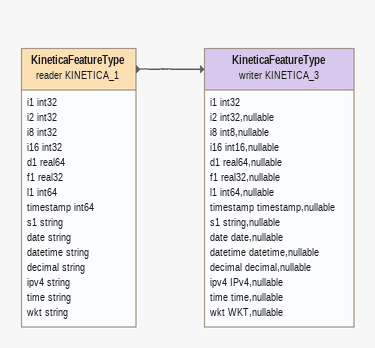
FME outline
KineticaFeatureType (reader KINETICA_1)
    attributes: i1 int32, i2 int32, i8 int32, i16 int32, d1 real64, f1 real32, l1 int64, timestamp int64, s1 string, date string, datetime string, decimal string, ipv4 string, time string, wkt string
    -> KineticaFeatureType (writer KINETICA_3)
KineticaFeatureType (writer KINETICA_3)
    attributes: i1 int32, i2 int32,nullable, i8 int8,nullable, i16 int16,nullable, d1 real64,nullable, f1 real32,nullable, l1 int64,nullable, timestamp timestamp,nullable, s1 string,nullable, date date,nullable, datetime datetime,nullable, decimal decimal,nullable, ipv4 IPv4,nullable, time time,nullable, wkt WKT,nullable
